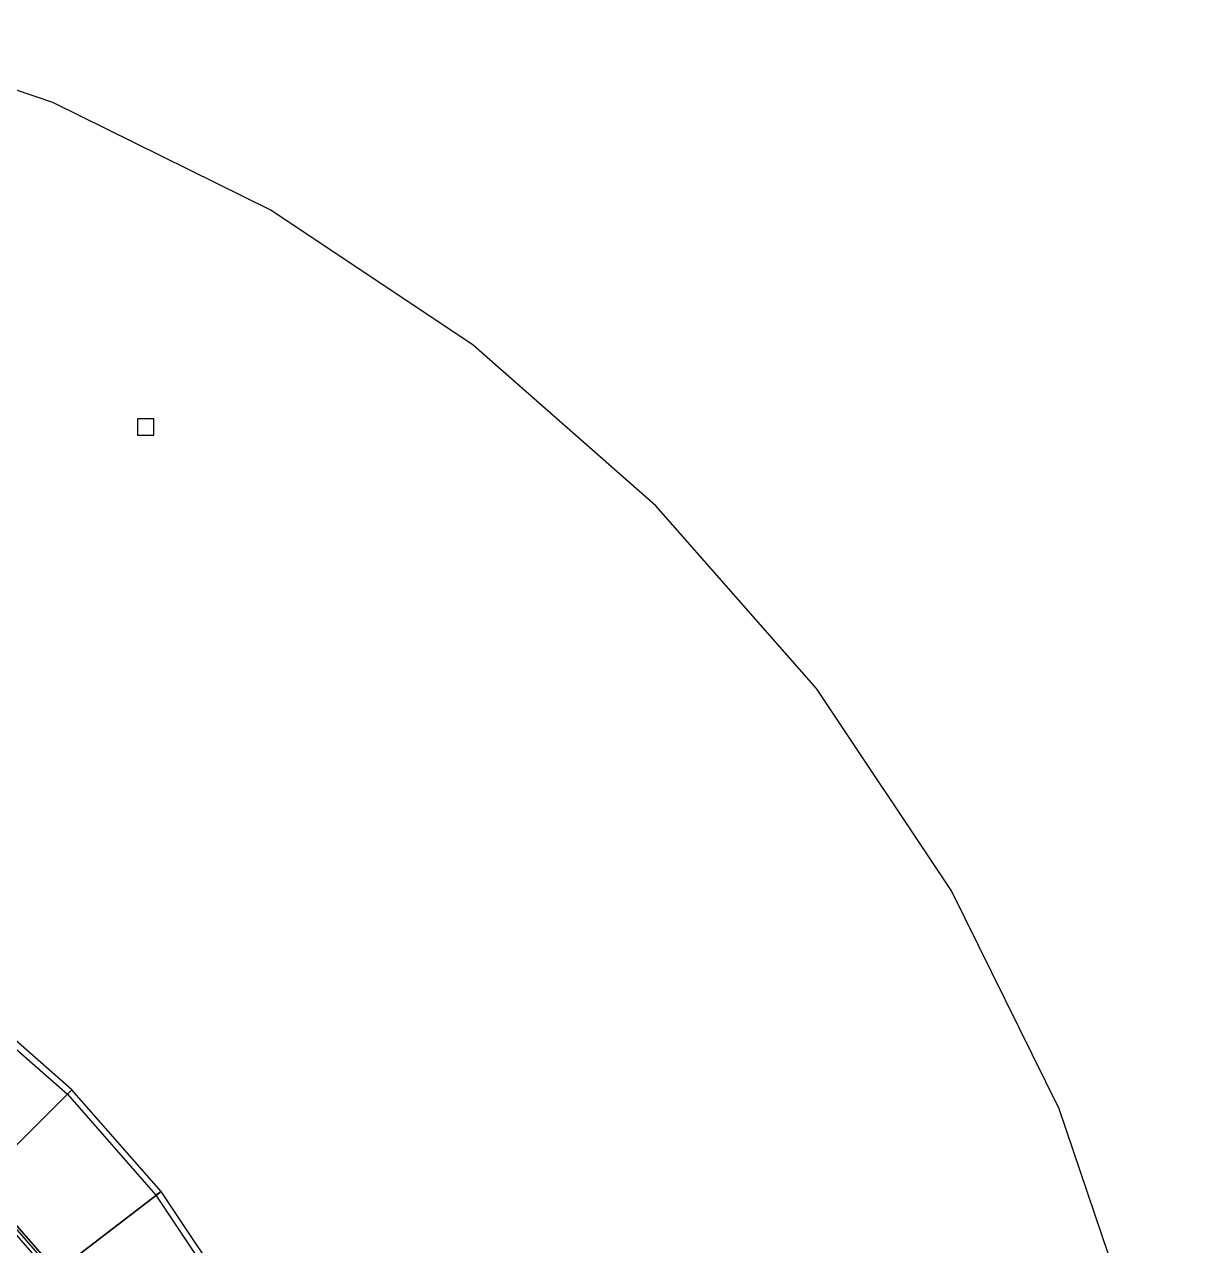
# Model space of a CAD drawing. Header units: millimetres. Extents: x -52000 to 54854, y -52000 to 53750.
# Drawn here: x 19107 to 52000, y 16078 to 50228 of the extents above; entities that cross this region are included whole.
import ezdxf

# ---------------------------------------------------------------- set-up
doc = ezdxf.new("R2010")
doc.units = ezdxf.units.MM
doc.layers.add('D-STR-BASE', color=7, linetype='Continuous', lineweight=25)
doc.layers.add('D-STR-DECK', color=7, linetype='Continuous', lineweight=25)

msp = doc.modelspace()

# ---------------------------------------------------------------- linework, layer by layer
at = {"layer": 'D-STR-BASE'}
msp.add_lwpolyline([(13458.6, -50228.1), (19899.5, -48041.7), (26000, -45033.3), (31655.6, -41254.4), (36769.6, -36769.6), (41254.4, -31655.6), (45033.3, -26000), (48041.7, -19899.5), (50228.1, -13458.6), (51555.1, -6787.4), (52000, 0), (51555.1, 6787.4), (50228.1, 13458.6), (48041.7, 19899.5), (45033.3, 26000), (41254.4, 31655.6), (36769.6, 36769.6), (31655.6, 41254.4), (26000, 45033.3), (19899.5, 48041.7), (13458.6, 50228.1)], dxfattribs=at)
msp.add_lwpolyline([(22270, 38741.1), (22730, 38741.1), (22730, 39201.1), (22270, 39201.1)], close=True, dxfattribs=at)
at = {"layer": 'D-STR-DECK'}
for points in [[(4242.6, 4242.6), (20435.4, 20435.4), (17593.2, 22927.9), (3652.6, 4760.1)], [(20308.1, 20308.1), (20435.4, 20435.4), (17593.2, 22927.9), (17483.6, 22785.1)], [(4760.1, 3652.6), (22927.9, 17593.2), (20435.4, 20435.4), (4242.6, 4242.6)], [(22785.1, 17483.6), (22927.9, 17593.2), (20435.4, 20435.4), (20308.1, 20308.1)], [(19866.9, 15244.4), (20009.7, 15354), (17834.4, 17834.4), (17707.1, 17707.1)], [(19910.1, 15352.2), (19973.4, 15401.1), (17876.4, 17792.3), (17819.7, 17735.9)], [(5196.2, 3000), (25028.1, 14450), (22927.9, 17593.2), (4760.1, 3652.6)], [(24872.2, 14360), (25028.1, 14450), (22927.9, 17593.2), (22785.1, 17483.6)]]:
    msp.add_lwpolyline(points, close=True, dxfattribs=at)

doc.saveas('drawing.dxf')
